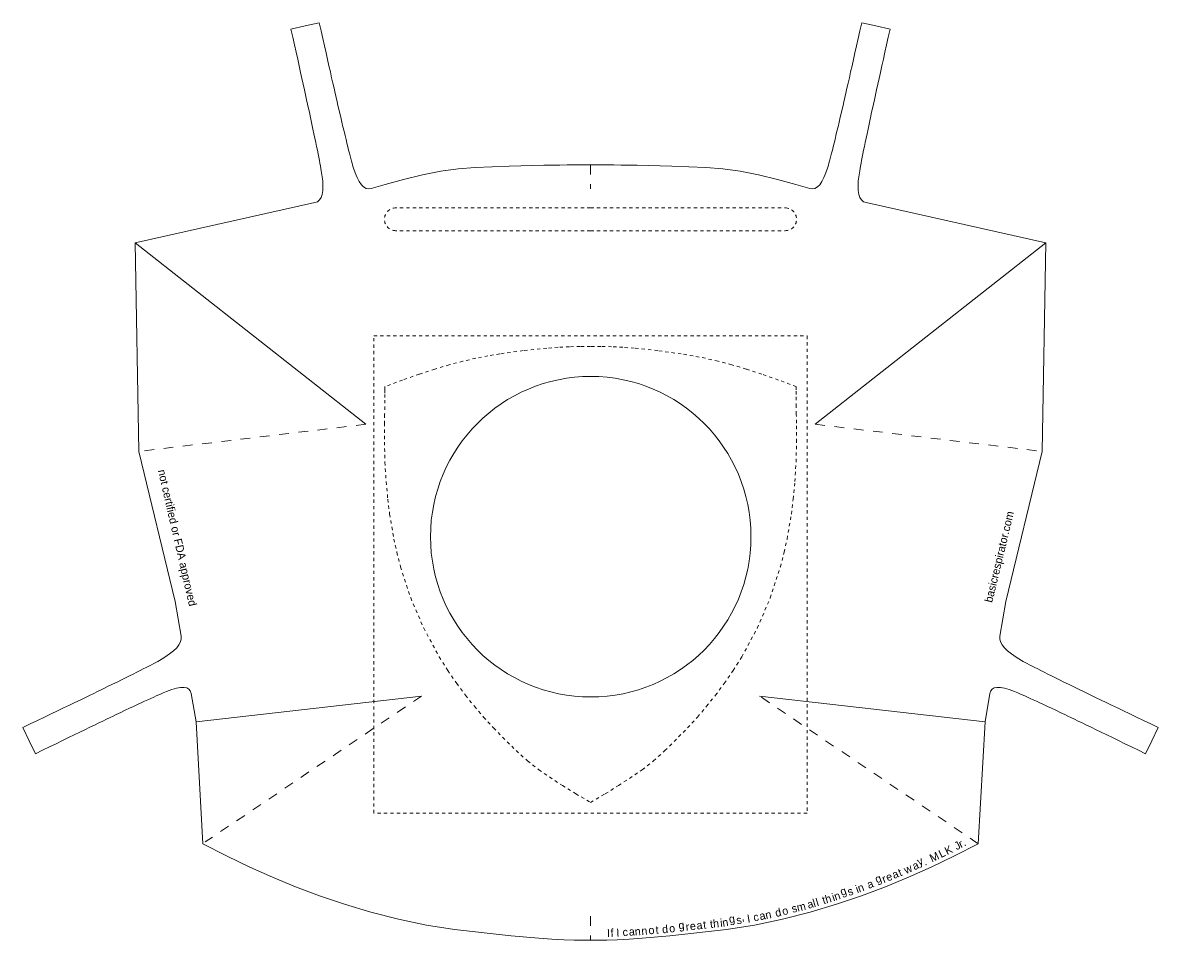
# Model space of a CAD drawing. Header units: millimetres. Extents: x -169 to 384, y 35 to 244.
# Drawn here: x -169.4 to 78.6, y 44.1 to 244.5 of the extents above; entities that cross this region are included whole.
import ezdxf

# ---------------------------------------------------------------- set-up
doc = ezdxf.new("R2010")
doc.units = ezdxf.units.MM
doc.header["$MEASUREMENT"] = 0
for name, pattern in [('AI-Linetype-10', [1.411111, 0.705556, -0.705556]), ('AI-Linetype-11', [1.411111, 0.705556, -0.705556]), ('AI-Linetype-12', [1.411111, 0.705556, -0.705556]), ('AI-Linetype-13', [1.411111, 0.705556, -0.705556]), ('AI-Linetype-14', [4.233333, 2.116667, -2.116667]), ('AI-Linetype-15', [4.233333, 2.116667, -2.116667]), ('AI-Linetype-16', [1.411111, 0.705556, -0.705556]), ('AI-Linetype-17', [1.411111, 0.705556, -0.705556]), ('AI-Linetype-18', [4.233333, 2.116667, -2.116667]), ('AI-Linetype-5', [4.233333, 2.116667, -2.116667]), ('AI-Linetype-6', [4.233333, 2.116667, -2.116667]), ('AI-Linetype-7', [4.233333, 2.116667, -2.116667]), ('AI-Linetype-8', [1.411111, 0.705556, -0.705556]), ('AI-Linetype-9', [1.411111, 0.705556, -0.705556])]:
    doc.linetypes.add(name, pattern=pattern)

# ---------------------------------------------------------------- blocks, each defined once
blk = doc.blocks.new('block 104')
at = {"color": 253, "linetype": 'AI-Linetype-5', "lineweight": 9, "true_color": 0x999999}
blk.add_lwpolyline([(-45.4, 213.45), (-45.4, 208.18)], dxfattribs=at)
blk = doc.blocks.new('block 105')
at = {"color": 253, "linetype": 'AI-Linetype-6', "lineweight": 9, "true_color": 0x999999}
blk.add_lwpolyline([(-45.4, 49.36), (-45.4, 44.09)], dxfattribs=at)
blk = doc.blocks.new('block 106')
at = {"color": 253, "lineweight": 9, "true_color": 0x999999}
blk.add_lwpolyline([(3.69, 156.78), (54.06, 196.38)], dxfattribs=at)
blk = doc.blocks.new('block 107')
at = {"color": 253, "linetype": 'AI-Linetype-7', "lineweight": 9, "true_color": 0x999999}
blk.add_lwpolyline([(3.69, 156.78), (53.24, 150.85)], dxfattribs=at)
blk = doc.blocks.new('block 108')
at = {"color": 253, "lineweight": 9, "true_color": 0x999999}
blk.add_lwpolyline([(54.06, 196.38), (53.24, 150.85)], dxfattribs=at)
blk = doc.blocks.new('block 109')
at = {"color": 253, "lineweight": 9, "true_color": 0x999999}
blk.add_lwpolyline([(54.06, 196.38), (14.8, 205.17)], dxfattribs=at)
blk = doc.blocks.new('block 110')
at = {"color": 253, "lineweight": 9, "true_color": 0x999999}
blk.add_lwpolyline([(40.76, 91.8), (41.83, 98)], dxfattribs=at)
blk = doc.blocks.new('block 111')
at = {"color": 253, "lineweight": 9, "true_color": 0x999999}
blk.add_lwpolyline([(53.24, 150.85), (45.32, 118.06)], dxfattribs=at)
blk = doc.blocks.new('block 112')
at = {"color": 253, "lineweight": 9, "true_color": 0x999999}
blk.add_lwpolyline([(-45.4, 213.45), (-44.8, 213.44), (-43.97, 213.43), (-42.94, 213.42), (-41.71, 213.41), (-40.29, 213.4), (-38.71, 213.39), (-35.21, 213.34), (-27.65, 213.14), (-20.23, 212.88), (-16.53, 212.59), (-12.7, 212.06), (-8.69, 211.25), (-4.59, 210.22), (-0.57, 209.11), (2.48, 208.25)], dxfattribs=at)
blk = doc.blocks.new('block 113')
at = {"color": 253, "linetype": 'AI-Linetype-8', "lineweight": 9, "true_color": 0x999999}
blk.add_lwpolyline([(-45.4, 204.04), (-2.9, 204.04)], dxfattribs=at)
blk = doc.blocks.new('block 114')
at = {"color": 253, "linetype": 'AI-Linetype-9', "lineweight": 9, "true_color": 0x999999}
blk.add_lwpolyline([(-45.4, 199.04), (-2.9, 199.04)], dxfattribs=at)
blk = doc.blocks.new('block 115')
at = {"color": 253, "linetype": 'AI-Linetype-10', "lineweight": 9, "true_color": 0x999999}
blk.add_open_spline([(-2.9, 199.04), (-1.52, 199.04), (-0.4, 200.16), (-0.4, 201.54), (-0.4, 202.92), (-1.52, 204.04), (-2.9, 204.04)], degree=3, knots=[0, 0, 0, 0, 1, 1, 1, 2, 2, 2, 2], dxfattribs=at)
blk = doc.blocks.new('block 116')
at = {"color": 253, "lineweight": 9, "true_color": 0x999999}
blk.add_lwpolyline([(16.93, 243.77), (13.83, 244.46)], dxfattribs=at)
blk = doc.blocks.new('block 117')
at = {"color": 253, "lineweight": 9, "true_color": 0x999999}
blk.add_lwpolyline([(13.83, 244.46), (16.93, 243.77)], dxfattribs=at)
blk = doc.blocks.new('block 118')
at = {"color": 253, "lineweight": 9, "true_color": 0x999999}
blk.add_lwpolyline([(16.93, 243.77), (20.03, 243.07)], dxfattribs=at)
blk = doc.blocks.new('block 119')
at = {"color": 253, "lineweight": 9, "true_color": 0x999999}
blk.add_open_spline([(13.83, 244.46), (11.71, 234.98), (10.23, 228.46), (9.41, 224.91), (8, 218.87), (7.01, 214.88), (6.43, 212.93), (5.38, 209.37), (4.06, 207.81), (2.48, 208.25)], degree=3, knots=[0, 0, 0, 0, 1, 1, 1, 2, 2, 2, 3, 3, 3, 3], dxfattribs=at)
blk = doc.blocks.new('block 120')
at = {"color": 253, "lineweight": 9, "true_color": 0x999999}
blk.add_open_spline([(20.03, 243.07), (17.9, 233.55), (16.45, 227), (15.68, 223.42), (14.37, 217.34), (13.56, 213.29), (13.25, 211.27), (12.68, 207.56), (13.19, 205.53), (14.8, 205.17)], degree=3, knots=[0, 0, 0, 0, 1, 1, 1, 2, 2, 2, 3, 3, 3, 3], dxfattribs=at)
blk = doc.blocks.new('block 121')
at = {"color": 253, "lineweight": 9, "true_color": 0x999999}
blk.add_lwpolyline([(77.23, 87.67), (75.84, 84.82)], dxfattribs=at)
blk = doc.blocks.new('block 122')
at = {"color": 253, "lineweight": 9, "true_color": 0x999999}
blk.add_lwpolyline([(77.23, 87.67), (78.61, 90.53)], dxfattribs=at)
blk = doc.blocks.new('block 123')
at = {"color": 253, "lineweight": 9, "true_color": 0x999999}
blk.add_open_spline([(78.61, 90.53), (69.61, 94.85), (63.43, 97.83), (60.05, 99.48), (54.37, 102.26), (50.6, 104.17), (48.75, 105.2), (45.31, 107.12), (43.73, 108.89), (44.01, 110.51)], degree=3, knots=[0, 0, 0, 0, 1, 1, 1, 2, 2, 2, 3, 3, 3, 3], dxfattribs=at)
blk = doc.blocks.new('block 124')
at = {"color": 253, "lineweight": 9, "true_color": 0x999999}
blk.add_open_spline([(75.84, 84.82), (67.28, 88.99), (61.4, 91.84), (58.19, 93.37), (52.67, 96), (49, 97.69), (47.18, 98.42), (43.9, 99.75), (42.11, 99.61), (41.83, 98)], degree=3, knots=[0, 0, 0, 0, 1, 1, 1, 2, 2, 2, 3, 3, 3, 3], dxfattribs=at)
blk = doc.blocks.new('block 125')
at = {"color": 253, "linetype": 'AI-Linetype-11', "lineweight": 9, "true_color": 0x999999}
blk.add_open_spline([(-87.9, 204.04), (-89.28, 204.04), (-90.4, 202.92), (-90.4, 201.54), (-90.4, 200.16), (-89.28, 199.04), (-87.9, 199.04)], degree=3, knots=[0, 0, 0, 0, 1, 1, 1, 2, 2, 2, 2], dxfattribs=at)
blk = doc.blocks.new('block 126')
at = {"color": 253, "linetype": 'AI-Linetype-12', "lineweight": 9, "true_color": 0x999999}
blk.add_lwpolyline([(-45.4, 199.04), (-87.9, 199.04)], dxfattribs=at)
blk = doc.blocks.new('block 127')
at = {"color": 253, "linetype": 'AI-Linetype-13', "lineweight": 9, "true_color": 0x999999}
blk.add_lwpolyline([(-45.4, 204.04), (-87.9, 204.04)], dxfattribs=at)
blk = doc.blocks.new('block 128')
at = {"color": 253, "lineweight": 9, "true_color": 0x999999}
blk.add_lwpolyline([(-45.4, 213.45), (-46.01, 213.44), (-46.83, 213.43), (-47.87, 213.42), (-49.1, 213.41), (-50.52, 213.4), (-52.09, 213.39), (-55.59, 213.34), (-63.16, 213.14), (-70.58, 212.88), (-74.27, 212.59), (-78.1, 212.06), (-82.11, 211.25), (-86.21, 210.22), (-90.24, 209.11), (-93.28, 208.25)], dxfattribs=at)
blk = doc.blocks.new('block 129')
at = {"color": 253, "lineweight": 9, "true_color": 0x999999}
blk.add_open_spline([(-104.64, 244.46), (-102.52, 234.98), (-101.04, 228.46), (-100.21, 224.91), (-98.8, 218.87), (-97.81, 214.88), (-97.24, 212.93), (-96.18, 209.37), (-94.86, 207.81), (-93.28, 208.25)], degree=3, knots=[0, 0, 0, 0, 1, 1, 1, 2, 2, 2, 3, 3, 3, 3], dxfattribs=at)
blk = doc.blocks.new('block 130')
at = {"color": 253, "lineweight": 9, "true_color": 0x999999}
blk.add_open_spline([(-110.83, 243.07), (-108.7, 233.55), (-107.25, 227), (-106.48, 223.42), (-105.18, 217.34), (-104.37, 213.29), (-104.06, 211.27), (-103.48, 207.56), (-104, 205.53), (-105.6, 205.17)], degree=3, knots=[0, 0, 0, 0, 1, 1, 1, 2, 2, 2, 3, 3, 3, 3], dxfattribs=at)
blk = doc.blocks.new('block 131')
at = {"color": 253, "lineweight": 9, "true_color": 0x999999}
blk.add_lwpolyline([(-144.87, 196.38), (-105.6, 205.17)], dxfattribs=at)
blk = doc.blocks.new('block 132')
at = {"color": 253, "lineweight": 9, "true_color": 0x999999}
blk.add_lwpolyline([(-107.74, 243.77), (-104.64, 244.46)], dxfattribs=at)
blk = doc.blocks.new('block 133')
at = {"color": 253, "lineweight": 9, "true_color": 0x999999}
blk.add_lwpolyline([(-107.74, 243.77), (-110.83, 243.07)], dxfattribs=at)
blk = doc.blocks.new('block 134')
at = {"color": 253, "lineweight": 9, "true_color": 0x999999}
blk.add_lwpolyline([(-94.49, 156.78), (-144.87, 196.38)], dxfattribs=at)
blk = doc.blocks.new('block 135')
at = {"color": 253, "lineweight": 9, "true_color": 0x999999}
blk.add_lwpolyline([(-144.87, 196.38), (-144.05, 150.85)], dxfattribs=at)
blk = doc.blocks.new('block 136')
at = {"color": 253, "linetype": 'AI-Linetype-14', "lineweight": 9, "true_color": 0x999999}
blk.add_lwpolyline([(-94.49, 156.78), (-144.05, 150.85)], dxfattribs=at)
blk = doc.blocks.new('block 137')
at = {"color": 253, "lineweight": 9, "true_color": 0x999999}
blk.add_lwpolyline([(-144.05, 150.85), (-136.13, 118.06)], dxfattribs=at)
blk = doc.blocks.new('block 138')
at = {"color": 253, "lineweight": 9, "true_color": 0x999999}
blk.add_lwpolyline([(-131.56, 91.8), (-132.64, 98)], dxfattribs=at)
blk = doc.blocks.new('block 139')
at = {"color": 253, "lineweight": 9, "true_color": 0x999999}
blk.add_open_spline([(-169.41, 90.53), (-160.42, 94.85), (-154.23, 97.83), (-150.86, 99.48), (-145.18, 102.26), (-141.41, 104.17), (-139.56, 105.2), (-136.11, 107.12), (-134.53, 108.89), (-134.82, 110.51)], degree=3, knots=[0, 0, 0, 0, 1, 1, 1, 2, 2, 2, 3, 3, 3, 3], dxfattribs=at)
blk = doc.blocks.new('block 140')
at = {"color": 253, "lineweight": 9, "true_color": 0x999999}
blk.add_open_spline([(-166.65, 84.82), (-158.09, 88.99), (-152.21, 91.84), (-148.99, 93.37), (-143.47, 96), (-139.8, 97.69), (-137.99, 98.42), (-134.7, 99.75), (-132.92, 99.61), (-132.64, 98)], degree=3, knots=[0, 0, 0, 0, 1, 1, 1, 2, 2, 2, 3, 3, 3, 3], dxfattribs=at)
blk = doc.blocks.new('block 141')
at = {"color": 253, "lineweight": 9, "true_color": 0x999999}
blk.add_lwpolyline([(-168.03, 87.67), (-169.41, 90.53)], dxfattribs=at)
blk = doc.blocks.new('block 142')
at = {"color": 253, "lineweight": 9, "true_color": 0x999999}
blk.add_lwpolyline([(-168.03, 87.67), (-166.65, 84.82)], dxfattribs=at)
blk = doc.blocks.new('block 143')
at = {"color": 253, "lineweight": 9, "true_color": 0x999999}
blk.add_lwpolyline([(-82.33, 97.42), (-131.56, 91.8)], dxfattribs=at)
blk = doc.blocks.new('block 144')
at = {"color": 253, "linetype": 'AI-Linetype-15', "lineweight": 9, "true_color": 0x999999}
blk.add_lwpolyline([(-82.33, 97.42), (-129.54, 65.56)], dxfattribs=at)
blk = doc.blocks.new('block 145')
at = {"color": 253, "lineweight": 9, "true_color": 0x999999}
blk.add_lwpolyline([(-131.56, 91.8), (-130.1, 65.19)], dxfattribs=at)
blk = doc.blocks.new('block 146')
at = {"color": 253, "lineweight": 9, "true_color": 0x999999}
blk.add_lwpolyline([(-45.4, 44.11), (-46.01, 44.1), (-47.22, 44.09), (-48.99, 44.13), (-51.24, 44.22), (-53.85, 44.36), (-56.7, 44.55), (-62.74, 45.04), (-75.08, 46.42), (-81.24, 47.42), (-87.37, 48.68), (-93.36, 50.21), (-99.13, 51.95), (-104.62, 53.83), (-109.82, 55.78), (-114.84, 57.84), (-119.83, 60.06), (-124.9, 62.5), (-130.1, 65.19)], dxfattribs=at)
blk = doc.blocks.new('block 147')
at = {"color": 253, "lineweight": 9, "true_color": 0x999999}
blk.add_open_spline([(-80.35, 132.22), (-80.35, 151.55), (-64.68, 167.22), (-45.35, 167.22), (-26.02, 167.22), (-10.35, 151.55), (-10.35, 132.22), (-10.35, 112.89), (-26.02, 97.22), (-45.35, 97.22), (-64.68, 97.22), (-80.35, 112.89), (-80.35, 132.22)], degree=3, knots=[0, 0, 0, 0, 1, 1, 1, 2, 2, 2, 3, 3, 3, 4, 4, 4, 4], dxfattribs=at)
blk = doc.blocks.new('block 148')
at = {"color": 253, "linetype": 'AI-Linetype-16', "lineweight": 9, "true_color": 0x999999}
blk.add_lwpolyline([(-92.72, 176.09), (1.91, 176.09), (1.91, 71.88), (-92.72, 71.88), (-92.72, 176.09)], dxfattribs=at)
blk = doc.blocks.new('block 149')
at = {"color": 253, "linetype": 'AI-Linetype-17', "lineweight": 9, "true_color": 0x999999}
blk.add_lwpolyline([(-45.4, 74.2), (-42.18, 76.1), (-39.26, 77.88), (-34.11, 81.33), (-31.66, 83.27), (-29.14, 85.5), (-24.2, 90.45), (-22.03, 92.85), (-20.05, 95.19), (-18.12, 97.59), (-16.18, 100.19), (-14.24, 103), (-12.36, 105.98), (-8.98, 112.28), (-6.14, 118.84), (-3.93, 125.63), (-3.1, 128.83), (-2.46, 131.72), (-1.53, 137.16), (-1.13, 140.42), (-0.76, 144.25), (-0.51, 148.51), (-0.4, 152.9), (-0.42, 157.05), (-0.45, 158.92), (-0.48, 160.6), (-0.5, 162.07), (-0.52, 163.29), (-0.51, 164.27), (-0.49, 164.99), (-4.36, 166.44), (-7.99, 167.72), (-11.39, 168.83), (-14.57, 169.77), (-17.54, 170.55), (-20.32, 171.19), (-22.99, 171.71), (-25.58, 172.14), (-30.72, 172.85), (-35.84, 173.39), (-38.35, 173.58), (-40.79, 173.71), (-43.14, 173.77), (-45.4, 173.77), (-47.67, 173.77), (-50.02, 173.71), (-52.46, 173.58), (-54.96, 173.39), (-60.09, 172.85), (-65.23, 172.14), (-67.82, 171.71), (-70.48, 171.19), (-73.27, 170.55), (-76.24, 169.77), (-79.42, 168.83), (-82.82, 167.72), (-86.45, 166.44), (-90.31, 164.99), (-90.29, 164.27), (-90.29, 163.29), (-90.3, 162.07), (-90.33, 160.6), (-90.36, 158.92), (-90.39, 157.05), (-90.4, 152.9), (-90.3, 148.51), (-90.04, 144.25), (-89.68, 140.42), (-89.27, 137.16), (-88.34, 131.72), (-87.7, 128.83), (-86.88, 125.63), (-84.67, 118.84), (-81.83, 112.28), (-78.44, 105.98), (-76.57, 103), (-74.63, 100.19), (-72.68, 97.59), (-70.76, 95.19), (-68.77, 92.85), (-66.6, 90.45), (-61.67, 85.5), (-59.15, 83.27), (-56.69, 81.33), (-51.55, 77.88), (-48.63, 76.1), (-45.4, 74.2)], dxfattribs=at)
blk = doc.blocks.new('block 150')
at = {"color": 253, "lineweight": 9, "true_color": 0x999999}
blk.add_lwpolyline([(-8.48, 97.42), (40.76, 91.8)], dxfattribs=at)
blk = doc.blocks.new('block 151')
at = {"color": 253, "linetype": 'AI-Linetype-18', "lineweight": 9, "true_color": 0x999999}
blk.add_lwpolyline([(39.29, 65.19), (-8.48, 97.42)], dxfattribs=at)
blk = doc.blocks.new('block 152')
at = {"color": 253, "lineweight": 9, "true_color": 0x999999}
blk.add_lwpolyline([(40.76, 91.8), (39.29, 65.19)], dxfattribs=at)
blk = doc.blocks.new('block 153')
at = {"color": 253, "lineweight": 9, "true_color": 0x999999}
blk.add_lwpolyline([(44.01, 110.51), (45.32, 118.06)], dxfattribs=at)
blk = doc.blocks.new('block 154')
at = {"color": 253, "lineweight": 9, "true_color": 0x999999}
blk.add_lwpolyline([(-136.13, 118.06), (-134.82, 110.51)], dxfattribs=at)
blk = doc.blocks.new('block 155')
at = {"color": 253, "lineweight": 9, "true_color": 0x999999}
blk.add_lwpolyline([(-45.4, 44.11), (-44.8, 44.1), (-43.59, 44.09), (-41.82, 44.13), (-39.57, 44.22), (-36.96, 44.36), (-34.1, 44.55), (-28.06, 45.04), (-15.73, 46.42), (-9.56, 47.42), (-3.44, 48.68), (2.56, 50.21), (8.33, 51.95), (13.81, 53.83), (19.01, 55.78), (24.03, 57.84), (29.02, 60.06), (34.09, 62.5), (39.29, 65.19)], dxfattribs=at)
blk = doc.blocks.new('block 156')
at = {"color": 8, "true_color": 0x7f7f7f, "insert": (-140.41, 146.56), "char_height": 1.7484, "attachment_point": 7, "rotation": 282.9346}
blk.add_mtext('\\fRaleway|b0|i0|c0|p34;\\W1;not certified or FDA approved', dxfattribs=at)
blk = doc.blocks.new('block 157')
at = {"color": 8, "true_color": 0x7f7f7f, "insert": (42.84, 117.6), "char_height": 1.7484, "attachment_point": 7, "rotation": 76.4301}
blk.add_mtext('\\fRaleway|b0|i0|c0|p34;\\W1;basicrespirator.com', dxfattribs=at)
blk = doc.blocks.new('block 158')
at = {"color": 8, "true_color": 0x7f7f7f, "insert": (-41.77, 44.8), "char_height": 1.7484, "attachment_point": 7, "rotation": 2.2997}
blk.add_mtext('\\fRaleway|b0|i0|c0|p34;\\W1;I', dxfattribs=at)
blk = doc.blocks.new('block 159')
at = {"color": 8, "true_color": 0x7f7f7f, "insert": (-40.98, 44.83), "char_height": 1.7484, "attachment_point": 7, "rotation": 2.5984}
blk.add_mtext('\\fRaleway|b0|i0|c0|p34;\\W1;f', dxfattribs=at)
blk = doc.blocks.new('block 160')
at = {"color": 8, "true_color": 0x7f7f7f, "insert": (-40.03, 44.87), "char_height": 1.7484, "attachment_point": 7, "rotation": 3.0297}
blk.add_mtext('\\fRaleway|b0|i0|c0|p34;\\W1; ', dxfattribs=at)
blk = doc.blocks.new('block 161')
at = {"color": 8, "true_color": 0x7f7f7f, "insert": (-39.71, 44.89), "char_height": 1.7484, "attachment_point": 7, "rotation": 3.19}
blk.add_mtext('\\fRaleway|b0|i0|c0|p34;\\W1;I', dxfattribs=at)
blk = doc.blocks.new('block 162')
at = {"color": 8, "true_color": 0x7f7f7f, "insert": (-38.74, 44.94), "char_height": 1.7484, "attachment_point": 7, "rotation": 3.1887}
blk.add_mtext('\\fRaleway|b0|i0|c0|p34;\\W1; ', dxfattribs=at)
blk = doc.blocks.new('block 163')
at = {"color": 8, "true_color": 0x7f7f7f, "insert": (-38.34, 44.96), "char_height": 1.7484, "attachment_point": 7, "rotation": 3.6631}
blk.add_mtext('\\fRaleway|b0|i0|c0|p34;\\W1;c', dxfattribs=at)
blk = doc.blocks.new('block 164')
at = {"color": 8, "true_color": 0x7f7f7f, "insert": (-36.97, 45.05), "char_height": 1.7484, "attachment_point": 7, "rotation": 3.838}
blk.add_mtext('\\fRaleway|b0|i0|c0|p34;\\W1;a', dxfattribs=at)
blk = doc.blocks.new('block 165')
at = {"color": 8, "true_color": 0x7f7f7f, "insert": (-35.68, 45.13), "char_height": 1.7484, "attachment_point": 7, "rotation": 4.2668}
blk.add_mtext('\\fRaleway|b0|i0|c0|p34;\\W1;n', dxfattribs=at)
blk = doc.blocks.new('block 166')
at = {"color": 8, "true_color": 0x7f7f7f, "insert": (-34.23, 45.24), "char_height": 1.7484, "attachment_point": 7, "rotation": 4.5704}
blk.add_mtext('\\fRaleway|b0|i0|c0|p34;\\W1;n', dxfattribs=at)
blk = doc.blocks.new('block 167')
at = {"color": 8, "true_color": 0x7f7f7f, "insert": (-32.68, 45.36), "char_height": 1.7484, "attachment_point": 7, "rotation": 4.5641}
blk.add_mtext('\\fRaleway|b0|i0|c0|p34;\\W1;o', dxfattribs=at)
blk = doc.blocks.new('block 168')
at = {"color": 8, "true_color": 0x7f7f7f, "insert": (-31.13, 45.49), "char_height": 1.7484, "attachment_point": 7, "rotation": 4.5583}
blk.add_mtext('\\fRaleway|b0|i0|c0|p34;\\W1;t', dxfattribs=at)
blk = doc.blocks.new('block 169')
at = {"color": 8, "true_color": 0x7f7f7f, "insert": (-30.11, 45.57), "char_height": 1.7484, "attachment_point": 7, "rotation": 4.5658}
blk.add_mtext('\\fRaleway|b0|i0|c0|p34;\\W1; ', dxfattribs=at)
blk = doc.blocks.new('block 170')
at = {"color": 8, "true_color": 0x7f7f7f, "insert": (-29.67, 45.57), "char_height": 1.7484, "attachment_point": 7, "rotation": 6.4093}
blk.add_mtext('\\fRaleway|b0|i0|c0|p34;\\W1;d', dxfattribs=at)
blk = doc.blocks.new('block 171')
at = {"color": 8, "true_color": 0x7f7f7f, "insert": (-28.12, 45.74), "char_height": 1.7484, "attachment_point": 7, "rotation": 6.3948}
blk.add_mtext('\\fRaleway|b0|i0|c0|p34;\\W1;o', dxfattribs=at)
blk = doc.blocks.new('block 172')
at = {"color": 8, "true_color": 0x7f7f7f, "insert": (-26.38, 45.94), "char_height": 1.7484, "attachment_point": 7, "rotation": 6.3937}
blk.add_mtext('\\fRaleway|b0|i0|c0|p34;\\W1; ', dxfattribs=at)
blk = doc.blocks.new('block 173')
at = {"color": 8, "true_color": 0x7f7f7f, "insert": (-26.05, 45.94), "char_height": 1.7484, "attachment_point": 7, "rotation": 6.3949}
blk.add_mtext('\\fRaleway|b0|i0|c0|p34;\\W1;g', dxfattribs=at)
blk = doc.blocks.new('block 174')
at = {"color": 8, "true_color": 0x7f7f7f, "insert": (-24.52, 46.15), "char_height": 1.7484, "attachment_point": 7, "rotation": 6.3917}
blk.add_mtext('\\fRaleway|b0|i0|c0|p34;\\W1;r', dxfattribs=at)
blk = doc.blocks.new('block 175')
at = {"color": 8, "true_color": 0x7f7f7f, "insert": (-23.61, 46.25), "char_height": 1.7484, "attachment_point": 7, "rotation": 6.3933}
blk.add_mtext('\\fRaleway|b0|i0|c0|p34;\\W1;e', dxfattribs=at)
blk = doc.blocks.new('block 176')
at = {"color": 8, "true_color": 0x7f7f7f, "insert": (-22.15, 46.41), "char_height": 1.7484, "attachment_point": 7, "rotation": 6.3936}
blk.add_mtext('\\fRaleway|b0|i0|c0|p34;\\W1;a', dxfattribs=at)
blk = doc.blocks.new('block 177')
at = {"color": 8, "true_color": 0x7f7f7f, "insert": (-20.71, 46.57), "char_height": 1.7484, "attachment_point": 7, "rotation": 6.393}
blk.add_mtext('\\fRaleway|b0|i0|c0|p34;\\W1;t', dxfattribs=at)
blk = doc.blocks.new('block 178')
at = {"color": 8, "true_color": 0x7f7f7f, "insert": (-19.71, 46.69), "char_height": 1.7484, "attachment_point": 7, "rotation": 6.3947}
blk.add_mtext('\\fRaleway|b0|i0|c0|p34;\\W1; ', dxfattribs=at)
blk = doc.blocks.new('block 179')
at = {"color": 8, "true_color": 0x7f7f7f, "insert": (-19.22, 46.74), "char_height": 1.7484, "attachment_point": 7, "rotation": 6.3951}
blk.add_mtext('\\fRaleway|b0|i0|c0|p34;\\W1;t', dxfattribs=at)
blk = doc.blocks.new('block 180')
at = {"color": 8, "true_color": 0x7f7f7f, "insert": (-18.54, 46.82), "char_height": 1.7484, "attachment_point": 7, "rotation": 6.3936}
blk.add_mtext('\\fRaleway|b0|i0|c0|p34;\\W1;h', dxfattribs=at)
blk = doc.blocks.new('block 181')
at = {"color": 8, "true_color": 0x7f7f7f, "insert": (-17, 46.99), "char_height": 1.7484, "attachment_point": 7, "rotation": 6.3942}
blk.add_mtext('\\fRaleway|b0|i0|c0|p34;\\W1;i', dxfattribs=at)
blk = doc.blocks.new('block 182')
at = {"color": 8, "true_color": 0x7f7f7f, "insert": (-16.47, 47.04), "char_height": 1.7484, "attachment_point": 7, "rotation": 9.1971}
blk.add_mtext('\\fRaleway|b0|i0|c0|p34;\\W1;n', dxfattribs=at)
blk = doc.blocks.new('block 183')
at = {"color": 8, "true_color": 0x7f7f7f, "insert": (-14.95, 47.31), "char_height": 1.7484, "attachment_point": 7, "rotation": 9.201}
blk.add_mtext('\\fRaleway|b0|i0|c0|p34;\\W1;g', dxfattribs=at)
blk = doc.blocks.new('block 184')
at = {"color": 8, "true_color": 0x7f7f7f, "insert": (-13.41, 47.54), "char_height": 1.7484, "attachment_point": 7, "rotation": 9.1934}
blk.add_mtext('\\fRaleway|b0|i0|c0|p34;\\W1;s', dxfattribs=at)
blk = doc.blocks.new('block 185')
at = {"color": 8, "true_color": 0x7f7f7f, "insert": (-12.33, 48.05), "char_height": 1.7484, "attachment_point": 7, "rotation": 9.1956}
blk.add_mtext('\\fRaleway|b0|i0|c0|p34;\\W1;,', dxfattribs=at)
blk = doc.blocks.new('block 186')
at = {"color": 8, "true_color": 0x7f7f7f, "insert": (-11.37, 47.87), "char_height": 1.7484, "attachment_point": 7, "rotation": 9.1919}
blk.add_mtext('\\fRaleway|b0|i0|c0|p34;\\W1; ', dxfattribs=at)
blk = doc.blocks.new('block 187')
at = {"color": 8, "true_color": 0x7f7f7f, "insert": (-11.04, 47.91), "char_height": 1.7484, "attachment_point": 7, "rotation": 9.8251}
blk.add_mtext('\\fRaleway|b0|i0|c0|p34;\\W1;I', dxfattribs=at)
blk = doc.blocks.new('block 188')
at = {"color": 8, "true_color": 0x7f7f7f, "insert": (-10.05, 48.09), "char_height": 1.7484, "attachment_point": 7, "rotation": 11.6678}
blk.add_mtext('\\fRaleway|b0|i0|c0|p34;\\W1; ', dxfattribs=at)
blk = doc.blocks.new('block 189')
at = {"color": 8, "true_color": 0x7f7f7f, "insert": (-9.66, 48.17), "char_height": 1.7484, "attachment_point": 7, "rotation": 11.671}
blk.add_mtext('\\fRaleway|b0|i0|c0|p34;\\W1;c', dxfattribs=at)
blk = doc.blocks.new('block 190')
at = {"color": 8, "true_color": 0x7f7f7f, "insert": (-8.31, 48.45), "char_height": 1.7484, "attachment_point": 7, "rotation": 11.6705}
blk.add_mtext('\\fRaleway|b0|i0|c0|p34;\\W1;a', dxfattribs=at)
blk = doc.blocks.new('block 191')
at = {"color": 8, "true_color": 0x7f7f7f, "insert": (-7.04, 48.71), "char_height": 1.7484, "attachment_point": 7, "rotation": 11.6685}
blk.add_mtext('\\fRaleway|b0|i0|c0|p34;\\W1;n', dxfattribs=at)
blk = doc.blocks.new('block 192')
at = {"color": 8, "true_color": 0x7f7f7f, "insert": (-5.29, 49.07), "char_height": 1.7484, "attachment_point": 7, "rotation": 11.668}
blk.add_mtext('\\fRaleway|b0|i0|c0|p34;\\W1; ', dxfattribs=at)
blk = doc.blocks.new('block 193')
at = {"color": 8, "true_color": 0x7f7f7f, "insert": (-4.84, 49.13), "char_height": 1.7484, "attachment_point": 7, "rotation": 13.7586}
blk.add_mtext('\\fRaleway|b0|i0|c0|p34;\\W1;d', dxfattribs=at)
blk = doc.blocks.new('block 194')
at = {"color": 8, "true_color": 0x7f7f7f, "insert": (-3.32, 49.51), "char_height": 1.7484, "attachment_point": 7, "rotation": 14.3187}
blk.add_mtext('\\fRaleway|b0|i0|c0|p34;\\W1;o', dxfattribs=at)
blk = doc.blocks.new('block 195')
at = {"color": 8, "true_color": 0x7f7f7f, "insert": (-1.62, 49.95), "char_height": 1.7484, "attachment_point": 7, "rotation": 14.3219}
blk.add_mtext('\\fRaleway|b0|i0|c0|p34;\\W1; ', dxfattribs=at)
blk = doc.blocks.new('block 196')
at = {"color": 8, "true_color": 0x7f7f7f, "insert": (-1.24, 50.05), "char_height": 1.7484, "attachment_point": 7, "rotation": 14.3207}
blk.add_mtext('\\fRaleway|b0|i0|c0|p34;\\W1;s', dxfattribs=at)
blk = doc.blocks.new('block 197')
at = {"color": 8, "true_color": 0x7f7f7f, "insert": (-0.12, 50.33), "char_height": 1.7484, "attachment_point": 7, "rotation": 14.3183}
blk.add_mtext('\\fRaleway|b0|i0|c0|p34;\\W1;m', dxfattribs=at)
blk = doc.blocks.new('block 198')
at = {"color": 8, "true_color": 0x7f7f7f, "insert": (2.22, 50.94), "char_height": 1.7484, "attachment_point": 7, "rotation": 16.7971}
blk.add_mtext('\\fRaleway|b0|i0|c0|p34;\\W1;a', dxfattribs=at)
blk = doc.blocks.new('block 199')
at = {"color": 8, "true_color": 0x7f7f7f, "insert": (3.45, 51.31), "char_height": 1.7484, "attachment_point": 7, "rotation": 16.7987}
blk.add_mtext('\\fRaleway|b0|i0|c0|p34;\\W1;l', dxfattribs=at)
blk = doc.blocks.new('block 200')
at = {"color": 8, "true_color": 0x7f7f7f, "insert": (4.12, 51.51), "char_height": 1.7484, "attachment_point": 7, "rotation": 16.7927}
blk.add_mtext('\\fRaleway|b0|i0|c0|p34;\\W1;l', dxfattribs=at)
blk = doc.blocks.new('block 201')
at = {"color": 8, "true_color": 0x7f7f7f, "insert": (5.03, 51.79), "char_height": 1.7484, "attachment_point": 7, "rotation": 16.7933}
blk.add_mtext('\\fRaleway|b0|i0|c0|p34;\\W1; ', dxfattribs=at)
blk = doc.blocks.new('block 202')
at = {"color": 8, "true_color": 0x7f7f7f, "insert": (5.5, 51.93), "char_height": 1.7484, "attachment_point": 7, "rotation": 16.7953}
blk.add_mtext('\\fRaleway|b0|i0|c0|p34;\\W1;t', dxfattribs=at)
blk = doc.blocks.new('block 203')
at = {"color": 8, "true_color": 0x7f7f7f, "insert": (6.15, 52.13), "char_height": 1.7484, "attachment_point": 7, "rotation": 16.7965}
blk.add_mtext('\\fRaleway|b0|i0|c0|p34;\\W1;h', dxfattribs=at)
blk = doc.blocks.new('block 204')
at = {"color": 8, "true_color": 0x7f7f7f, "insert": (7.67, 52.58), "char_height": 1.7484, "attachment_point": 7, "rotation": 18.8627}
blk.add_mtext('\\fRaleway|b0|i0|c0|p34;\\W1;i', dxfattribs=at)
blk = doc.blocks.new('block 205')
at = {"color": 8, "true_color": 0x7f7f7f, "insert": (8.13, 52.74), "char_height": 1.7484, "attachment_point": 7, "rotation": 18.8601}
blk.add_mtext('\\fRaleway|b0|i0|c0|p34;\\W1;n', dxfattribs=at)
blk = doc.blocks.new('block 206')
at = {"color": 8, "true_color": 0x7f7f7f, "insert": (9.63, 53.29), "char_height": 1.7484, "attachment_point": 7, "rotation": 18.8576}
blk.add_mtext('\\fRaleway|b0|i0|c0|p34;\\W1;g', dxfattribs=at)
blk = doc.blocks.new('block 207')
at = {"color": 8, "true_color": 0x7f7f7f, "insert": (11.06, 53.74), "char_height": 1.7484, "attachment_point": 7, "rotation": 18.8557}
blk.add_mtext('\\fRaleway|b0|i0|c0|p34;\\W1;s', dxfattribs=at)
blk = doc.blocks.new('block 208')
at = {"color": 8, "true_color": 0x7f7f7f, "insert": (12.46, 54.22), "char_height": 1.7484, "attachment_point": 7, "rotation": 18.8589}
blk.add_mtext('\\fRaleway|b0|i0|c0|p34;\\W1; ', dxfattribs=at)
blk = doc.blocks.new('block 209')
at = {"color": 8, "true_color": 0x7f7f7f, "insert": (12.87, 54.35), "char_height": 1.7484, "attachment_point": 7, "rotation": 20.0879}
blk.add_mtext('\\fRaleway|b0|i0|c0|p34;\\W1;i', dxfattribs=at)
blk = doc.blocks.new('block 210')
at = {"color": 8, "true_color": 0x7f7f7f, "insert": (13.33, 54.52), "char_height": 1.7484, "attachment_point": 7, "rotation": 20.5918}
blk.add_mtext('\\fRaleway|b0|i0|c0|p34;\\W1;n', dxfattribs=at)
blk = doc.blocks.new('block 211')
at = {"color": 8, "true_color": 0x7f7f7f, "insert": (15.02, 55.16), "char_height": 1.7484, "attachment_point": 7, "rotation": 20.589}
blk.add_mtext('\\fRaleway|b0|i0|c0|p34;\\W1; ', dxfattribs=at)
blk = doc.blocks.new('block 212')
at = {"color": 8, "true_color": 0x7f7f7f, "insert": (15.39, 55.29), "char_height": 1.7484, "attachment_point": 7, "rotation": 20.5873}
blk.add_mtext('\\fRaleway|b0|i0|c0|p34;\\W1;a', dxfattribs=at)
blk = doc.blocks.new('block 213')
at = {"color": 8, "true_color": 0x7f7f7f, "insert": (16.91, 55.87), "char_height": 1.7484, "attachment_point": 7, "rotation": 20.5852}
blk.add_mtext('\\fRaleway|b0|i0|c0|p34;\\W1; ', dxfattribs=at)
blk = doc.blocks.new('block 214')
at = {"color": 8, "true_color": 0x7f7f7f, "insert": (17.32, 56.01), "char_height": 1.7484, "attachment_point": 7, "rotation": 21.01}
blk.add_mtext('\\fRaleway|b0|i0|c0|p34;\\W1;g', dxfattribs=at)
blk = doc.blocks.new('block 215')
at = {"color": 8, "true_color": 0x7f7f7f, "insert": (18.69, 56.55), "char_height": 1.7484, "attachment_point": 7, "rotation": 22.2685}
blk.add_mtext('\\fRaleway|b0|i0|c0|p34;\\W1;r', dxfattribs=at)
blk = doc.blocks.new('block 216')
at = {"color": 8, "true_color": 0x7f7f7f, "insert": (19.53, 56.89), "char_height": 1.7484, "attachment_point": 7, "rotation": 22.2736}
blk.add_mtext('\\fRaleway|b0|i0|c0|p34;\\W1;e', dxfattribs=at)
blk = doc.blocks.new('block 217')
at = {"color": 8, "true_color": 0x7f7f7f, "insert": (20.9, 57.45), "char_height": 1.7484, "attachment_point": 7, "rotation": 22.2691}
blk.add_mtext('\\fRaleway|b0|i0|c0|p34;\\W1;a', dxfattribs=at)
blk = doc.blocks.new('block 218')
at = {"color": 8, "true_color": 0x7f7f7f, "insert": (22.23, 58), "char_height": 1.7484, "attachment_point": 7, "rotation": 22.267}
blk.add_mtext('\\fRaleway|b0|i0|c0|p34;\\W1;t', dxfattribs=at)
blk = doc.blocks.new('block 219')
at = {"color": 8, "true_color": 0x7f7f7f, "insert": (23.19, 58.38), "char_height": 1.7484, "attachment_point": 7, "rotation": 23.0952}
blk.add_mtext('\\fRaleway|b0|i0|c0|p34;\\W1; ', dxfattribs=at)
blk = doc.blocks.new('block 220')
at = {"color": 8, "true_color": 0x7f7f7f, "insert": (23.52, 58.53), "char_height": 1.7484, "attachment_point": 7, "rotation": 24.0142}
blk.add_mtext('\\fRaleway|b0|i0|c0|p34;\\W1;w', dxfattribs=at)
blk = doc.blocks.new('block 221')
at = {"color": 8, "true_color": 0x7f7f7f, "insert": (25.35, 59.34), "char_height": 1.7484, "attachment_point": 7, "rotation": 24.0112}
blk.add_mtext('\\fRaleway|b0|i0|c0|p34;\\W1;a', dxfattribs=at)
blk = doc.blocks.new('block 222')
at = {"color": 8, "true_color": 0x7f7f7f, "insert": (26.58, 59.87), "char_height": 1.7484, "attachment_point": 7, "rotation": 24.0153}
blk.add_mtext('\\fRaleway|b0|i0|c0|p34;\\W1;y', dxfattribs=at)
blk = doc.blocks.new('block 223')
at = {"color": 8, "true_color": 0x7f7f7f, "insert": (27.64, 60.36), "char_height": 1.7484, "attachment_point": 7, "rotation": 24.3151}
blk.add_mtext('\\fRaleway|b0|i0|c0|p34;\\W1;.', dxfattribs=at)
blk = doc.blocks.new('block 224')
at = {"color": 8, "true_color": 0x7f7f7f, "insert": (28.89, 60.94), "char_height": 1.7484, "attachment_point": 7, "rotation": 25.7271}
blk.add_mtext('\\fRaleway|b0|i0|c0|p34;\\W1; ', dxfattribs=at)
blk = doc.blocks.new('block 225')
at = {"color": 8, "true_color": 0x7f7f7f, "insert": (29.18, 61.08), "char_height": 1.7484, "attachment_point": 7, "rotation": 25.7233}
blk.add_mtext('\\fRaleway|b0|i0|c0|p34;\\W1;M', dxfattribs=at)
blk = doc.blocks.new('block 226')
at = {"color": 8, "true_color": 0x7f7f7f, "insert": (31.16, 62.03), "char_height": 1.7484, "attachment_point": 7, "rotation": 25.7253}
blk.add_mtext('\\fRaleway|b0|i0|c0|p34;\\W1;L', dxfattribs=at)
blk = doc.blocks.new('block 227')
at = {"color": 8, "true_color": 0x7f7f7f, "insert": (32.49, 62.66), "char_height": 1.7484, "attachment_point": 7, "rotation": 26.5376}
blk.add_mtext('\\fRaleway|b0|i0|c0|p34;\\W1;K', dxfattribs=at)
blk = doc.blocks.new('block 228')
at = {"color": 8, "true_color": 0x7f7f7f, "insert": (34.21, 63.53), "char_height": 1.7484, "attachment_point": 7, "rotation": 27.3124}
blk.add_mtext('\\fRaleway|b0|i0|c0|p34;\\W1; ', dxfattribs=at)
blk = doc.blocks.new('block 229')
at = {"color": 8, "true_color": 0x7f7f7f, "insert": (34.59, 63.72), "char_height": 1.7484, "attachment_point": 7, "rotation": 27.3044}
blk.add_mtext('\\fRaleway|b0|i0|c0|p34;\\W1;J', dxfattribs=at)
blk = doc.blocks.new('block 230')
at = {"color": 8, "true_color": 0x7f7f7f, "insert": (35.52, 64.2), "char_height": 1.7484, "attachment_point": 7, "rotation": 27.3085}
blk.add_mtext('\\fRaleway|b0|i0|c0|p34;\\W1;r', dxfattribs=at)
blk = doc.blocks.new('block 231')
at = {"color": 8, "true_color": 0x7f7f7f, "insert": (36.21, 64.56), "char_height": 1.7484, "attachment_point": 7, "rotation": 27.3097}
blk.add_mtext('\\fRaleway|b0|i0|c0|p34;\\W1;.', dxfattribs=at)

msp = doc.modelspace()

# ---------------------------------------------------------------- block references
for name in ['block 133', 'block 130', 'block 132', 'block 129', 'block 119', 'block 120', 'block 116', 'block 117', 'block 118', 'block 128', 'block 104', 'block 112', 'block 131', 'block 125', 'block 127', 'block 113', 'block 115', 'block 109', 'block 126', 'block 114', 'block 134', 'block 135', 'block 106', 'block 108', 'block 148', 'block 149', 'block 147', 'block 136', 'block 107', 'block 137', 'block 111', 'block 156', 'block 157', 'block 154', 'block 153', 'block 139', 'block 123', 'block 140', 'block 124', 'block 138', 'block 143', 'block 144', 'block 150', 'block 151', 'block 110', 'block 145', 'block 152', 'block 141', 'block 122', 'block 142', 'block 121', 'block 146', 'block 155', 'block 227', 'block 229', 'block 230', 'block 231', 'block 222', 'block 225', 'block 226', 'block 228', 'block 218', 'block 220', 'block 221', 'block 223', 'block 224', 'block 214', 'block 215', 'block 216', 'block 217', 'block 219', 'block 206', 'block 207', 'block 209', 'block 210', 'block 211', 'block 212', 'block 213', 'block 198', 'block 199', 'block 200', 'block 202', 'block 203', 'block 204', 'block 205', 'block 208', 'block 187', 'block 189', 'block 190', 'block 191', 'block 193', 'block 194', 'block 195', 'block 196', 'block 197', 'block 201', 'block 105', 'block 168', 'block 170', 'block 171', 'block 173', 'block 174', 'block 175', 'block 176', 'block 177', 'block 179', 'block 180', 'block 181', 'block 182', 'block 183', 'block 184', 'block 185', 'block 186', 'block 188', 'block 192', 'block 158', 'block 159', 'block 160', 'block 161', 'block 162', 'block 163', 'block 164', 'block 165', 'block 166', 'block 167', 'block 169', 'block 172', 'block 178']:
    msp.add_blockref(name, (0, 0))

doc.saveas('drawing.dxf')
